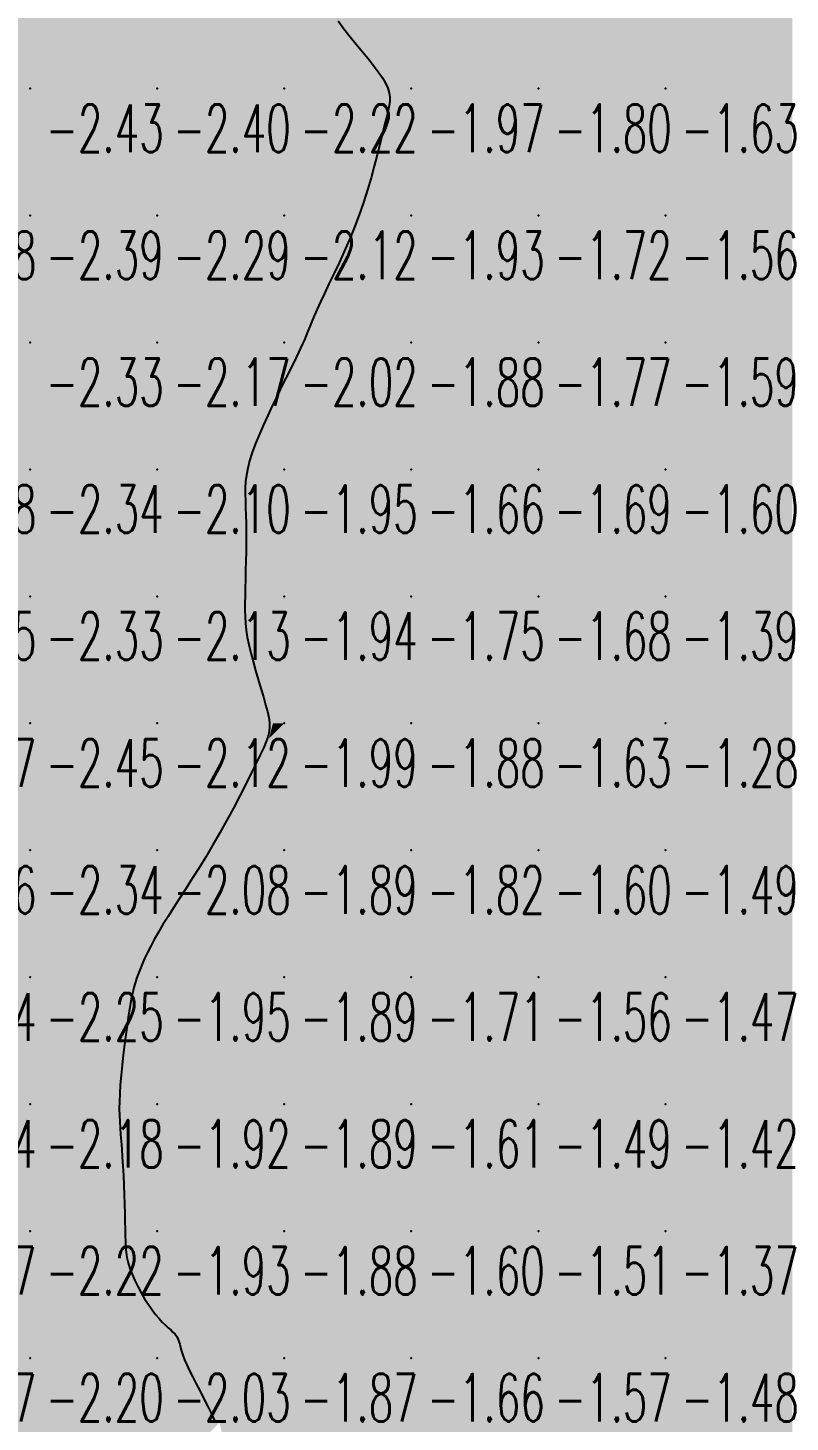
# Model space of a CAD drawing. Header units: millimetres. Extents: x 88261 to 90953, y 390274 to 392322.
# Drawn here: x 90430.1 to 90490.1, y 390732.2 to 390842 of the extents above; entities that cross this region are included whole.
import ezdxf
from ezdxf.enums import TextEntityAlignment as Align

# ---------------------------------------------------------------- set-up
doc = ezdxf.new("R2010")
doc.units = ezdxf.units.MM
doc.header["$LTSCALE"] = 25
for name, color, linetype in [('CN_03_00', 7, 'Continuous'), ('COTEAlt', 7, 'Continuous'), ('TN_COLORIAGE', 7, 'Continuous')]:
    doc.layers.add(name, color=color, linetype=linetype)
doc.styles.add('Simplex 1.0', font='Simplex.shx', dxfattribs={"width": 0.99, "height": 2.5})
doc.styles.get("Standard").update_dxf_attribs({"font": 'times.ttf'})

# ---------------------------------------------------------------- blocks, each defined once
blk = doc.blocks.new('COTE')
at = {"color": 0}
blk.add_point((0, 0), dxfattribs=at)
at = {"layer": 'COTEAlt'}
blk.add_attdef('ALT', text='', height=3.75, dxfattribs=at).set_placement((1.25, -1.25), align=Align.TOP_LEFT)

msp = doc.modelspace()

# ---------------------------------------------------------------- linework, layer by layer
at = {"layer": 'CN_03_00', "elevation": -2, "flags": 128}
msp.add_lwpolyline([(90454.48, 390842.58), (90454.95, 390841.95), (90455.44, 390841.33), (90455.92, 390840.73), (90456.4, 390840.15), (90456.85, 390839.6), (90457.27, 390839.07), (90457.65, 390838.57), (90457.97, 390838.1), (90458.22, 390837.67), (90458.4, 390837.28), (90458.51, 390836.92), (90458.56, 390836.56), (90458.55, 390836.19), (90458.49, 390835.79), (90458.4, 390835.35), (90458.27, 390834.85), (90458.12, 390834.27), (90457.95, 390833.6), (90457.77, 390832.84), (90457.56, 390832.02), (90457.33, 390831.14), (90457.08, 390830.21), (90456.8, 390829.26), (90456.49, 390828.28), (90456.15, 390827.3), (90455.78, 390826.32), (90455.38, 390825.36), (90454.97, 390824.42), (90454.56, 390823.51), (90454.15, 390822.66), (90453.77, 390821.85), (90453.41, 390821.11), (90453.1, 390820.45), (90452.83, 390819.86), (90452.6, 390819.35), (90452.41, 390818.9), (90452.25, 390818.49), (90452.1, 390818.13), (90451.97, 390817.79), (90451.83, 390817.46), (90451.69, 390817.13), (90451.54, 390816.79), (90451.38, 390816.44), (90451.19, 390816.06), (90450.99, 390815.66), (90450.77, 390815.21), (90450.52, 390814.72), (90450.25, 390814.19), (90449.95, 390813.59), (90449.63, 390812.94), (90449.29, 390812.24), (90448.95, 390811.5), (90448.61, 390810.76), (90448.29, 390810.01), (90447.99, 390809.28), (90447.73, 390808.58), (90447.52, 390807.92), (90447.37, 390807.33), (90447.27, 390806.79), (90447.21, 390806.28), (90447.18, 390805.78), (90447.17, 390805.28), (90447.19, 390804.77), (90447.21, 390804.22), (90447.23, 390803.63), (90447.24, 390802.97), (90447.25, 390802.27), (90447.25, 390801.53), (90447.24, 390800.77), (90447.23, 390800.02), (90447.21, 390799.27), (90447.19, 390798.56), (90447.18, 390797.89), (90447.16, 390797.27), (90447.15, 390796.7), (90447.15, 390796.16), (90447.16, 390795.64), (90447.19, 390795.13), (90447.25, 390794.59), (90447.33, 390794.04), (90447.45, 390793.44), (90447.61, 390792.79), (90447.79, 390792.1), (90447.99, 390791.39), (90448.2, 390790.68), (90448.41, 390789.98), (90448.61, 390789.32), (90448.78, 390788.71), (90448.92, 390788.17), (90449.03, 390787.71), (90449.09, 390787.31), (90449.1, 390786.95), (90449.06, 390786.6), (90448.97, 390786.23), (90448.83, 390785.82), (90448.63, 390785.34), (90448.36, 390784.77), (90448.04, 390784.09), (90447.65, 390783.31), (90447.22, 390782.45), (90446.75, 390781.53), (90446.25, 390780.57), (90445.72, 390779.6), (90445.18, 390778.62), (90444.63, 390777.66), (90444.09, 390776.74), (90443.54, 390775.85), (90443.01, 390775.01), (90442.5, 390774.2), (90442, 390773.44), (90441.53, 390772.71), (90441.1, 390772.03), (90440.7, 390771.38), (90440.34, 390770.78), (90440.02, 390770.21), (90439.74, 390769.68), (90439.48, 390769.18), (90439.26, 390768.72), (90439.07, 390768.28), (90438.9, 390767.87), (90438.76, 390767.49), (90438.63, 390767.13), (90438.51, 390766.78), (90438.41, 390766.43), (90438.32, 390766.05), (90438.23, 390765.65), (90438.14, 390765.2), (90438.06, 390764.69), (90437.97, 390764.1), (90437.87, 390763.44), (90437.77, 390762.71), (90437.67, 390761.93), (90437.57, 390761.13), (90437.48, 390760.32), (90437.41, 390759.53), (90437.34, 390758.77), (90437.3, 390758.08), (90437.27, 390757.45), (90437.26, 390756.89), (90437.27, 390756.36), (90437.3, 390755.86), (90437.33, 390755.37), (90437.37, 390754.86), (90437.41, 390754.32), (90437.46, 390753.72), (90437.5, 390753.07), (90437.55, 390752.36), (90437.59, 390751.61), (90437.62, 390750.85), (90437.65, 390750.1), (90437.68, 390749.36), (90437.7, 390748.66), (90437.71, 390748.01), (90437.72, 390747.43), (90437.73, 390746.9), (90437.74, 390746.43), (90437.76, 390745.99), (90437.8, 390745.56), (90437.86, 390745.15), (90437.96, 390744.73), (90438.09, 390744.3), (90438.27, 390743.84), (90438.48, 390743.36), (90438.72, 390742.87), (90438.98, 390742.38), (90439.26, 390741.91), (90439.55, 390741.46), (90439.84, 390741.04), (90440.12, 390740.67), (90440.39, 390740.35), (90440.65, 390740.07), (90440.89, 390739.84), (90441.11, 390739.63), (90441.32, 390739.45), (90441.49, 390739.28), (90441.65, 390739.11), (90441.78, 390738.94), (90441.87, 390738.75), (90441.95, 390738.55), (90442.02, 390738.33), (90442.09, 390738.07), (90442.17, 390737.79), (90442.27, 390737.47), (90442.4, 390737.11), (90442.57, 390736.7), (90442.78, 390736.24), (90443.04, 390735.74), (90443.32, 390735.2), (90443.62, 390734.63), (90443.93, 390734.04), (90444.24, 390733.42), (90444.54, 390732.8), (90444.81, 390732.18)], dxfattribs=at)
at = {"layer": 'TN_COLORIAGE', "color": 111}
for points in [[(90430.25, 390847.24, -2), (90421.32, 390847.24, -2), (90420.25, 390837.24, -2), (90420.25, 390845.36, -2)], [(90420.25, 390837.24, -2.4), (90430.25, 390837.24, -2.4), (90430.25, 390847.24, -2.4)], [(90430.25, 390847.24, -2.3), (90430.25, 390837.24, -2.3), (90440.25, 390847.24, -2.3)], [(90430.25, 390837.24, -2.3), (90440.25, 390837.24, -2.3), (90440.25, 390847.24, -2.3)], [(90440.25, 390847.24, -2.03), (90440.25, 390837.24, -2.03), (90450.25, 390847.24, -2.03)], [(90440.25, 390837.24, -2.03), (90450.25, 390837.24, -2.03), (90450.25, 390847.24, -2.03)], [(90450.25, 390837.24, -2), (90454.82, 390841.81, -2), (90450.25, 390847.24, -2), (90451.4, 390847.24, -2)], [(90454.82, 390841.81, -2.22), (90459.06, 390837.24, -2.22), (90450.25, 390837.24, -2.22)], [(90430.25, 390837.24, -2), (90420.68, 390827.67, -2), (90420.25, 390837.24, -2), (90420.25, 390828.08, -2)], [(90430.25, 390837.24, -2), (90420.68, 390827.67, -2), (90430.25, 390827.24, -2), (90420.71, 390827.24, -2)], [(90430.25, 390837.24, -2.4), (90430.25, 390827.24, -2.4), (90440.25, 390837.24, -2.4)], [(90430.25, 390827.24, -2.4), (90440.25, 390827.24, -2.4), (90440.25, 390837.24, -2.4)], [(90440.25, 390837.24, -2.22), (90440.25, 390827.24, -2.22), (90450.25, 390837.24, -2.22)], [(90440.25, 390827.24, -2.22), (90450.25, 390827.24, -2.22), (90450.25, 390837.24, -2.22)], [(90450.25, 390837.24, -2), (90459.06, 390837.24, -2), (90450.25, 390827.24, -2), (90458.29, 390835.28, -2)], [(90456.51, 390827.24, -2.12), (90458.29, 390835.28, -2.12), (90450.25, 390827.24, -2.12)], [(90430.25, 390827.24, -2), (90420.71, 390827.24, -2), (90420.25, 390817.24, -2), (90420.25, 390825.78, -2)], [(90420.25, 390817.24, -2.39), (90430.25, 390817.24, -2.39), (90430.25, 390827.24, -2.39)], [(90430.25, 390827.24, -2.29), (90430.25, 390817.24, -2.29), (90440.25, 390827.24, -2.29)], [(90430.25, 390817.24, -2.29), (90440.25, 390817.24, -2.29), (90440.25, 390827.24, -2.29)], [(90440.25, 390827.24, -2.12), (90440.25, 390817.24, -2.12), (90450.25, 390827.24, -2.12)], [(90440.25, 390817.24, -2.12), (90450.25, 390817.24, -2.12), (90450.25, 390827.24, -2.12)], [(90450.25, 390827.24, -2), (90456.51, 390827.24, -2), (90450.25, 390817.24, -2), (90452.56, 390819.55, -2)], [(90451.84, 390817.24, -2.02), (90452.56, 390819.55, -2.02), (90450.25, 390817.24, -2.02)], [(90420.25, 390817.24, -2.33), (90420.25, 390807.24, -2.33), (90430.25, 390817.24, -2.33)], [(90420.25, 390807.24, -2.33), (90430.25, 390807.24, -2.33), (90430.25, 390817.24, -2.33)], [(90430.25, 390817.24, -2.17), (90430.25, 390807.24, -2.17), (90440.25, 390817.24, -2.17)], [(90430.25, 390807.24, -2.17), (90440.25, 390807.24, -2.17), (90440.25, 390817.24, -2.17)], [(90440.25, 390817.24, -2.02), (90440.25, 390807.24, -2.02), (90450.25, 390817.24, -2.02)], [(90440.25, 390807.24, -2), (90446.89, 390807.24, -2), (90450.25, 390817.24, -2), (90450.25, 390814.27, -2)], [(90451.84, 390817.24, -2.02), (90450.25, 390814.27, -2.02), (90450.25, 390817.24, -2.02)], [(90420.25, 390807.24, -2.34), (90420.25, 390797.24, -2.34), (90430.25, 390807.24, -2.34)], [(90420.25, 390797.24, -2.34), (90430.25, 390797.24, -2.34), (90430.25, 390807.24, -2.34)], [(90430.25, 390807.24, -2.1), (90430.25, 390797.24, -2.1), (90440.25, 390807.24, -2.1)], [(90430.25, 390797.24, -2.1), (90440.25, 390797.24, -2.1), (90440.25, 390807.24, -2.1)], [(90440.25, 390797.24, -2), (90447.33, 390804.32, -2), (90440.25, 390807.24, -2), (90446.89, 390807.24, -2)], [(90447.17, 390797.24, -2.13), (90447.33, 390804.32, -2.13), (90440.25, 390797.24, -2.13)], [(90420.25, 390797.24, -2.33), (90420.25, 390787.24, -2.33), (90430.25, 390797.24, -2.33)], [(90420.25, 390787.24, -2.33), (90430.25, 390787.24, -2.33), (90430.25, 390797.24, -2.33)], [(90430.25, 390797.24, -2.13), (90430.25, 390787.24, -2.13), (90440.25, 390797.24, -2.13)], [(90430.25, 390787.24, -2.13), (90440.25, 390787.24, -2.13), (90440.25, 390797.24, -2.13)], [(90440.25, 390797.24, -2), (90447.17, 390797.24, -2), (90440.25, 390787.24, -2), (90447.05, 390794.04, -2)], [(90447.05, 390794.04, -2.12), (90449.36, 390787.24, -2.12), (90440.25, 390787.24, -2.12)], [(90420.25, 390787.24, -2.45), (90420.25, 390777.24, -2.45), (90430.25, 390787.24, -2.45)], [(90420.25, 390777.24, -2.45), (90430.25, 390777.24, -2.45), (90430.25, 390787.24, -2.45)], [(90430.25, 390787.24, -2.12), (90430.25, 390777.24, -2.12), (90440.25, 390787.24, -2.12)], [(90430.25, 390777.24, -2.12), (90440.25, 390777.24, -2.12), (90440.25, 390787.24, -2.12)], [(90440.25, 390787.24, -2), (90449.36, 390787.24, -2), (90440.25, 390777.24, -2), (90449.05, 390786.04, -2)], [(90444.63, 390777.24, -2.08), (90449.05, 390786.04, -2.08), (90440.25, 390777.24, -2.08)], [(90420.25, 390777.24, -2.34), (90420.25, 390767.24, -2.34), (90430.25, 390777.24, -2.34)], [(90420.25, 390767.24, -2.34), (90430.25, 390767.24, -2.34), (90430.25, 390777.24, -2.34)], [(90430.25, 390777.24, -2.08), (90430.25, 390767.24, -2.08), (90440.25, 390777.24, -2.08)], [(90430.25, 390767.24, -2), (90438.56, 390767.24, -2), (90440.25, 390777.24, -2), (90440.25, 390770.96, -2)], [(90444.63, 390777.24, -2.08), (90440.25, 390770.96, -2.08), (90440.25, 390777.24, -2.08)], [(90420.25, 390767.24, -2.25), (90420.25, 390757.24, -2.25), (90430.25, 390767.24, -2.25)], [(90420.25, 390757.24, -2.25), (90430.25, 390757.24, -2.25), (90430.25, 390767.24, -2.25)], [(90430.25, 390767.24, -2), (90438.56, 390767.24, -2), (90430.25, 390757.24, -2), (90438.04, 390765.04, -2)], [(90437.06, 390757.24, -2.18), (90438.04, 390765.04, -2.18), (90430.25, 390757.24, -2.18)], [(90420.25, 390757.24, -2.18), (90420.25, 390747.24, -2.18), (90430.25, 390757.24, -2.18)], [(90420.25, 390747.24, -2.18), (90430.25, 390747.24, -2.18), (90430.25, 390757.24, -2.18)], [(90430.25, 390747.24, -2), (90437.47, 390754.46, -2), (90430.25, 390757.24, -2), (90437.06, 390757.24, -2)], [(90437.47, 390754.46, -2.22), (90437.79, 390747.24, -2.22), (90430.25, 390747.24, -2.22)], [(90420.25, 390747.24, -2.22), (90420.25, 390737.24, -2.22), (90430.25, 390747.24, -2.22)], [(90420.25, 390737.24, -2.22), (90430.25, 390737.24, -2.22), (90430.25, 390747.24, -2.22)], [(90430.25, 390747.24, -2), (90437.79, 390747.24, -2), (90430.25, 390737.24, -2), (90437.63, 390744.62, -2)], [(90430.25, 390737.24, -2), (90437.63, 390744.62, -2), (90440.25, 390737.24, -2), (90440.25, 390740.07, -2)], [(90442.09, 390739.08, -2.03), (90440.25, 390740.07, -2.03), (90440.25, 390737.24, -2.03)], [(90442.04, 390737.24, -2.03), (90442.09, 390739.08, -2.03), (90440.25, 390737.24, -2.03)], [(90420.25, 390737.24, -2.2), (90420.25, 390727.24, -2.2), (90430.25, 390737.24, -2.2)], [(90420.25, 390727.24, -2.2), (90430.25, 390727.24, -2.2), (90430.25, 390737.24, -2.2)], [(90430.25, 390737.24, -2.03), (90430.25, 390727.24, -2.03), (90440.25, 390737.24, -2.03)], [(90430.25, 390727.24, -2.03), (90440.25, 390727.24, -2.03), (90440.25, 390737.24, -2.03)], [(90440.25, 390727.24, -2), (90445.16, 390732.15, -2), (90440.25, 390737.24, -2), (90442.04, 390737.24, -2)]]:
    msp.add_solid(points, dxfattribs=at)
at = {"layer": 'TN_COLORIAGE', "color": 101}
for points in [[(90451.4, 390847.24, -1.74), (90454.82, 390841.81, -1.74), (90460.25, 390847.24, -1.74)], [(90459.06, 390837.24, -1.74), (90454.82, 390841.81, -1.74), (90460.25, 390837.24, -1.74), (90460.25, 390847.24, -1.74)], [(90460.25, 390837.24, -1.81), (90470.25, 390837.24, -1.81), (90470.25, 390847.24, -1.81)], [(90460.25, 390847.24, -1.81), (90460.25, 390837.24, -1.81), (90470.25, 390847.24, -1.81)], [(90470.25, 390837.24, -1.65), (90480.25, 390837.24, -1.65), (90480.25, 390847.24, -1.65)], [(90470.25, 390847.24, -1.65), (90470.25, 390837.24, -1.65), (90480.25, 390847.24, -1.65)], [(90480.25, 390837.24, -1.28), (90490.25, 390837.24, -1.28), (90490.25, 390847.24, -1.28)], [(90480.25, 390847.24, -1.28), (90480.25, 390837.24, -1.28), (90490.25, 390847.24, -1.28)], [(90458.29, 390835.28, -1.93), (90456.51, 390827.24, -1.93), (90460.25, 390837.24, -1.93), (90460.25, 390827.24, -1.93)], [(90458.29, 390835.28, -1.97), (90459.06, 390837.24, -1.97), (90460.25, 390837.24, -1.97)], [(90460.25, 390827.24, -1.8), (90470.25, 390827.24, -1.8), (90470.25, 390837.24, -1.8)], [(90460.25, 390837.24, -1.8), (90460.25, 390827.24, -1.8), (90470.25, 390837.24, -1.8)], [(90470.25, 390827.24, -1.63), (90480.25, 390827.24, -1.63), (90480.25, 390837.24, -1.63)], [(90470.25, 390837.24, -1.63), (90470.25, 390827.24, -1.63), (90480.25, 390837.24, -1.63)], [(90480.25, 390827.24, -1.24), (90490.25, 390827.24, -1.24), (90490.25, 390837.24, -1.24)], [(90480.25, 390837.24, -1.24), (90480.25, 390827.24, -1.24), (90490.25, 390837.24, -1.24)], [(90452.56, 390819.55, -1.88), (90451.84, 390817.24, -1.88), (90460.25, 390827.24, -1.88), (90460.25, 390817.24, -1.88)], [(90452.56, 390819.55, -1.93), (90456.51, 390827.24, -1.93), (90460.25, 390827.24, -1.93)], [(90460.25, 390817.24, -1.72), (90470.25, 390817.24, -1.72), (90470.25, 390827.24, -1.72)], [(90460.25, 390827.24, -1.72), (90460.25, 390817.24, -1.72), (90470.25, 390827.24, -1.72)], [(90470.25, 390817.24, -1.56), (90480.25, 390817.24, -1.56), (90480.25, 390827.24, -1.56)], [(90470.25, 390827.24, -1.56), (90470.25, 390817.24, -1.56), (90480.25, 390827.24, -1.56)], [(90480.25, 390817.24, -1.28), (90490.25, 390817.24, -1.28), (90490.25, 390827.24, -1.28)], [(90480.25, 390827.24, -1.28), (90480.25, 390817.24, -1.28), (90490.25, 390827.24, -1.28)], [(90450.25, 390807.24, -1.88), (90460.25, 390807.24, -1.88), (90460.25, 390817.24, -1.88)], [(90450.25, 390814.27, -1.88), (90451.84, 390817.24, -1.88), (90450.25, 390807.24, -1.88), (90460.25, 390817.24, -1.88)], [(90460.25, 390807.24, -1.77), (90470.25, 390807.24, -1.77), (90470.25, 390817.24, -1.77)], [(90460.25, 390817.24, -1.77), (90460.25, 390807.24, -1.77), (90470.25, 390817.24, -1.77)], [(90470.25, 390807.24, -1.59), (90480.25, 390807.24, -1.59), (90480.25, 390817.24, -1.59)], [(90470.25, 390817.24, -1.59), (90470.25, 390807.24, -1.59), (90480.25, 390817.24, -1.59)], [(90480.25, 390807.24, -1.3), (90490.25, 390807.24, -1.3), (90490.25, 390817.24, -1.3)], [(90480.25, 390817.24, -1.3), (90480.25, 390807.24, -1.3), (90490.25, 390817.24, -1.3)], [(90450.25, 390814.27, -1.95), (90446.89, 390807.24, -1.95), (90450.25, 390807.24, -1.95)], [(90446.89, 390807.24, -1.95), (90447.33, 390804.32, -1.95), (90450.25, 390807.24, -1.95)], [(90447.33, 390804.32, -1.94), (90447.17, 390797.24, -1.94), (90450.25, 390807.24, -1.94), (90450.25, 390797.24, -1.94)], [(90450.25, 390797.24, -1.66), (90460.25, 390797.24, -1.66), (90460.25, 390807.24, -1.66)], [(90450.25, 390807.24, -1.66), (90450.25, 390797.24, -1.66), (90460.25, 390807.24, -1.66)], [(90460.25, 390797.24, -1.69), (90470.25, 390797.24, -1.69), (90470.25, 390807.24, -1.69)], [(90460.25, 390807.24, -1.69), (90460.25, 390797.24, -1.69), (90470.25, 390807.24, -1.69)], [(90470.25, 390797.24, -1.6), (90480.25, 390797.24, -1.6), (90480.25, 390807.24, -1.6)], [(90470.25, 390807.24, -1.6), (90470.25, 390797.24, -1.6), (90480.25, 390807.24, -1.6)], [(90480.25, 390797.24, -1.4), (90490.25, 390797.24, -1.4), (90490.25, 390807.24, -1.4)], [(90480.25, 390807.24, -1.4), (90480.25, 390797.24, -1.4), (90490.25, 390807.24, -1.4)], [(90447.05, 390794.04, -1.94), (90447.17, 390797.24, -1.94), (90450.25, 390797.24, -1.94)], [(90449.36, 390787.24, -1.94), (90447.05, 390794.04, -1.94), (90450.25, 390787.24, -1.94), (90450.25, 390797.24, -1.94)], [(90450.25, 390787.24, -1.75), (90460.25, 390787.24, -1.75), (90460.25, 390797.24, -1.75)], [(90450.25, 390797.24, -1.75), (90450.25, 390787.24, -1.75), (90460.25, 390797.24, -1.75)], [(90460.25, 390787.24, -1.68), (90470.25, 390787.24, -1.68), (90470.25, 390797.24, -1.68)], [(90460.25, 390797.24, -1.68), (90460.25, 390787.24, -1.68), (90470.25, 390797.24, -1.68)], [(90470.25, 390787.24, -1.39), (90480.25, 390787.24, -1.39), (90480.25, 390797.24, -1.39)], [(90470.25, 390797.24, -1.39), (90470.25, 390787.24, -1.39), (90480.25, 390797.24, -1.39)], [(90480.25, 390787.24, -1.43), (90490.25, 390787.24, -1.43), (90490.25, 390797.24, -1.43)], [(90480.25, 390797.24, -1.43), (90480.25, 390787.24, -1.43), (90490.25, 390797.24, -1.43)], [(90449.05, 390786.04, -1.89), (90444.63, 390777.24, -1.89), (90450.25, 390787.24, -1.89), (90450.25, 390777.24, -1.89)], [(90449.05, 390786.04, -1.99), (90449.36, 390787.24, -1.99), (90450.25, 390787.24, -1.99)], [(90450.25, 390777.24, -1.88), (90460.25, 390777.24, -1.88), (90460.25, 390787.24, -1.88)], [(90450.25, 390787.24, -1.88), (90450.25, 390777.24, -1.88), (90460.25, 390787.24, -1.88)], [(90460.25, 390777.24, -1.63), (90470.25, 390777.24, -1.63), (90470.25, 390787.24, -1.63)], [(90460.25, 390787.24, -1.63), (90460.25, 390777.24, -1.63), (90470.25, 390787.24, -1.63)], [(90470.25, 390777.24, -1.28), (90480.25, 390777.24, -1.28), (90480.25, 390787.24, -1.28)], [(90470.25, 390787.24, -1.28), (90470.25, 390777.24, -1.28), (90480.25, 390787.24, -1.28)], [(90480.25, 390777.24, -1.27), (90490.25, 390777.24, -1.27), (90490.25, 390787.24, -1.27)], [(90480.25, 390787.24, -1.27), (90480.25, 390777.24, -1.27), (90490.25, 390787.24, -1.27)], [(90440.25, 390770.96, -1.89), (90444.63, 390777.24, -1.89), (90440.25, 390767.24, -1.89), (90450.25, 390777.24, -1.89)], [(90440.25, 390767.24, -1.89), (90450.25, 390767.24, -1.89), (90450.25, 390777.24, -1.89)], [(90450.25, 390767.24, -1.82), (90460.25, 390767.24, -1.82), (90460.25, 390777.24, -1.82)], [(90450.25, 390777.24, -1.82), (90450.25, 390767.24, -1.82), (90460.25, 390777.24, -1.82)], [(90460.25, 390767.24, -1.6), (90470.25, 390767.24, -1.6), (90470.25, 390777.24, -1.6)], [(90460.25, 390777.24, -1.6), (90460.25, 390767.24, -1.6), (90470.25, 390777.24, -1.6)], [(90470.25, 390767.24, -1.49), (90480.25, 390767.24, -1.49), (90480.25, 390777.24, -1.49)], [(90470.25, 390777.24, -1.49), (90470.25, 390767.24, -1.49), (90480.25, 390777.24, -1.49)], [(90480.25, 390767.24, -1.44), (90490.25, 390767.24, -1.44), (90490.25, 390777.24, -1.44)], [(90480.25, 390777.24, -1.44), (90480.25, 390767.24, -1.44), (90490.25, 390777.24, -1.44)], [(90440.25, 390770.96, -1.95), (90438.56, 390767.24, -1.95), (90440.25, 390767.24, -1.95)], [(90438.04, 390765.04, -1.92), (90437.06, 390757.24, -1.92), (90440.25, 390767.24, -1.92), (90440.25, 390757.24, -1.92)], [(90438.04, 390765.04, -1.95), (90438.56, 390767.24, -1.95), (90440.25, 390767.24, -1.95)], [(90440.25, 390767.24, -1.89), (90440.25, 390757.24, -1.89), (90450.25, 390767.24, -1.89)], [(90440.25, 390757.24, -1.89), (90450.25, 390757.24, -1.89), (90450.25, 390767.24, -1.89)], [(90450.25, 390757.24, -1.71), (90460.25, 390757.24, -1.71), (90460.25, 390767.24, -1.71)], [(90450.25, 390767.24, -1.71), (90450.25, 390757.24, -1.71), (90460.25, 390767.24, -1.71)], [(90460.25, 390757.24, -1.56), (90470.25, 390757.24, -1.56), (90470.25, 390767.24, -1.56)], [(90460.25, 390767.24, -1.56), (90460.25, 390757.24, -1.56), (90470.25, 390767.24, -1.56)], [(90470.25, 390757.24, -1.47), (90480.25, 390757.24, -1.47), (90480.25, 390767.24, -1.47)], [(90470.25, 390767.24, -1.47), (90470.25, 390757.24, -1.47), (90480.25, 390767.24, -1.47)], [(90480.25, 390757.24, -1.37), (90490.25, 390757.24, -1.37), (90490.25, 390767.24, -1.37)], [(90480.25, 390767.24, -1.37), (90480.25, 390757.24, -1.37), (90490.25, 390767.24, -1.37)], [(90437.06, 390757.24, -1.92), (90437.47, 390754.46, -1.92), (90440.25, 390757.24, -1.92)], [(90437.79, 390747.24, -1.92), (90437.47, 390754.46, -1.92), (90440.25, 390747.24, -1.92), (90440.25, 390757.24, -1.92)], [(90440.25, 390757.24, -1.89), (90440.25, 390747.24, -1.89), (90450.25, 390757.24, -1.89)], [(90440.25, 390747.24, -1.89), (90450.25, 390747.24, -1.89), (90450.25, 390757.24, -1.89)], [(90450.25, 390747.24, -1.61), (90460.25, 390747.24, -1.61), (90460.25, 390757.24, -1.61)], [(90450.25, 390757.24, -1.61), (90450.25, 390747.24, -1.61), (90460.25, 390757.24, -1.61)], [(90460.25, 390747.24, -1.49), (90470.25, 390747.24, -1.49), (90470.25, 390757.24, -1.49)], [(90460.25, 390757.24, -1.49), (90460.25, 390747.24, -1.49), (90470.25, 390757.24, -1.49)], [(90470.25, 390747.24, -1.42), (90480.25, 390747.24, -1.42), (90480.25, 390757.24, -1.42)], [(90470.25, 390757.24, -1.42), (90470.25, 390747.24, -1.42), (90480.25, 390757.24, -1.42)], [(90480.25, 390747.24, -1.29), (90490.25, 390747.24, -1.29), (90490.25, 390757.24, -1.29)], [(90480.25, 390757.24, -1.29), (90480.25, 390747.24, -1.29), (90490.25, 390757.24, -1.29)], [(90437.63, 390744.62, -1.93), (90437.79, 390747.24, -1.93), (90440.25, 390747.24, -1.93)], [(90440.25, 390740.07, -1.93), (90437.63, 390744.62, -1.93), (90440.25, 390747.24, -1.93)], [(90440.25, 390740.07, -1.88), (90442.09, 390739.08, -1.88), (90440.25, 390747.24, -1.88), (90450.25, 390747.24, -1.88)], [(90442.09, 390739.08, -1.87), (90442.04, 390737.24, -1.87), (90450.25, 390747.24, -1.87), (90450.25, 390737.24, -1.87)], [(90450.25, 390737.24, -1.6), (90460.25, 390737.24, -1.6), (90460.25, 390747.24, -1.6)], [(90450.25, 390747.24, -1.6), (90450.25, 390737.24, -1.6), (90460.25, 390747.24, -1.6)], [(90460.25, 390737.24, -1.51), (90470.25, 390737.24, -1.51), (90470.25, 390747.24, -1.51)], [(90460.25, 390747.24, -1.51), (90460.25, 390737.24, -1.51), (90470.25, 390747.24, -1.51)], [(90470.25, 390737.24, -1.37), (90480.25, 390737.24, -1.37), (90480.25, 390747.24, -1.37)], [(90470.25, 390747.24, -1.37), (90470.25, 390737.24, -1.37), (90480.25, 390747.24, -1.37)], [(90480.25, 390737.24, -1.3), (90490.25, 390737.24, -1.3), (90490.25, 390747.24, -1.3)], [(90480.25, 390747.24, -1.3), (90480.25, 390737.24, -1.3), (90490.25, 390747.24, -1.3)], [(90442.04, 390737.24, -1.87), (90445.16, 390732.15, -1.87), (90450.25, 390737.24, -1.87)], [(90446.21, 390727.24, -1.87), (90445.16, 390732.15, -1.87), (90450.25, 390727.24, -1.87), (90450.25, 390737.24, -1.87)], [(90450.25, 390727.24, -1.66), (90460.25, 390727.24, -1.66), (90460.25, 390737.24, -1.66)], [(90450.25, 390737.24, -1.66), (90450.25, 390727.24, -1.66), (90460.25, 390737.24, -1.66)], [(90460.25, 390727.24, -1.57), (90470.25, 390727.24, -1.57), (90470.25, 390737.24, -1.57)], [(90460.25, 390737.24, -1.57), (90460.25, 390727.24, -1.57), (90470.25, 390737.24, -1.57)], [(90470.25, 390727.24, -1.48), (90480.25, 390727.24, -1.48), (90480.25, 390737.24, -1.48)], [(90470.25, 390737.24, -1.48), (90470.25, 390727.24, -1.48), (90480.25, 390737.24, -1.48)], [(90480.25, 390727.24, -1.33), (90490.25, 390727.24, -1.33), (90490.25, 390737.24, -1.33)], [(90480.25, 390737.24, -1.33), (90480.25, 390727.24, -1.33), (90490.25, 390737.24, -1.33)]]:
    msp.add_solid(points, dxfattribs=at)

# ---------------------------------------------------------------- block references
at = {"layer": 'COTEAlt'}
ref = msp.add_blockref('COTE', (90430.25, 390837.24), dxfattribs=at)
ref.add_attrib('ALT', '-2.43', dxfattribs={"height": 3.75, "style": 'Simplex 1.0', "width": 0.6}).set_placement((90431.5, 390835.99), align=Align.TOP_LEFT)
ref = msp.add_blockref('COTE', (90440.25, 390837.24), dxfattribs=at)
ref.add_attrib('ALT', '-2.40', dxfattribs={"height": 3.75, "style": 'Simplex 1.0', "width": 0.6}).set_placement((90441.5, 390835.99), align=Align.TOP_LEFT)
ref = msp.add_blockref('COTE', (90450.25, 390837.24), dxfattribs=at)
ref.add_attrib('ALT', '-2.22', dxfattribs={"height": 3.75, "style": 'Simplex 1.0', "width": 0.6}).set_placement((90451.5, 390835.99), align=Align.TOP_LEFT)
ref = msp.add_blockref('COTE', (90460.25, 390837.24), dxfattribs=at)
ref.add_attrib('ALT', '-1.97', dxfattribs={"height": 3.75, "style": 'Simplex 1.0', "width": 0.6}).set_placement((90461.5, 390835.99), align=Align.TOP_LEFT)
ref = msp.add_blockref('COTE', (90470.25, 390837.24), dxfattribs=at)
ref.add_attrib('ALT', '-1.80', dxfattribs={"height": 3.75, "style": 'Simplex 1.0', "width": 0.6}).set_placement((90471.5, 390835.99), align=Align.TOP_LEFT)
ref = msp.add_blockref('COTE', (90480.25, 390837.24), dxfattribs=at)
ref.add_attrib('ALT', '-1.63', dxfattribs={"height": 3.75, "style": 'Simplex 1.0', "width": 0.6}).set_placement((90481.5, 390835.99), align=Align.TOP_LEFT)
ref = msp.add_blockref('COTE', (90420.25, 390827.24), dxfattribs=at)
ref.add_attrib('ALT', '-1.98', dxfattribs={"height": 3.75, "style": 'Simplex 1.0', "width": 0.6}).set_placement((90421.5, 390825.99), align=Align.TOP_LEFT)
ref = msp.add_blockref('COTE', (90430.25, 390827.24), dxfattribs=at)
ref.add_attrib('ALT', '-2.39', dxfattribs={"height": 3.75, "style": 'Simplex 1.0', "width": 0.6}).set_placement((90431.5, 390825.99), align=Align.TOP_LEFT)
ref = msp.add_blockref('COTE', (90440.25, 390827.24), dxfattribs=at)
ref.add_attrib('ALT', '-2.29', dxfattribs={"height": 3.75, "style": 'Simplex 1.0', "width": 0.6}).set_placement((90441.5, 390825.99), align=Align.TOP_LEFT)
ref = msp.add_blockref('COTE', (90450.25, 390827.24), dxfattribs=at)
ref.add_attrib('ALT', '-2.12', dxfattribs={"height": 3.75, "style": 'Simplex 1.0', "width": 0.6}).set_placement((90451.5, 390825.99), align=Align.TOP_LEFT)
ref = msp.add_blockref('COTE', (90460.25, 390827.24), dxfattribs=at)
ref.add_attrib('ALT', '-1.93', dxfattribs={"height": 3.75, "style": 'Simplex 1.0', "width": 0.6}).set_placement((90461.5, 390825.99), align=Align.TOP_LEFT)
ref = msp.add_blockref('COTE', (90470.25, 390827.24), dxfattribs=at)
ref.add_attrib('ALT', '-1.72', dxfattribs={"height": 3.75, "style": 'Simplex 1.0', "width": 0.6}).set_placement((90471.5, 390825.99), align=Align.TOP_LEFT)
ref = msp.add_blockref('COTE', (90480.25, 390827.24), dxfattribs=at)
ref.add_attrib('ALT', '-1.56', dxfattribs={"height": 3.75, "style": 'Simplex 1.0', "width": 0.6}).set_placement((90481.5, 390825.99), align=Align.TOP_LEFT)
ref = msp.add_blockref('COTE', (90430.25, 390817.24), dxfattribs=at)
ref.add_attrib('ALT', '-2.33', dxfattribs={"height": 3.75, "style": 'Simplex 1.0', "width": 0.6}).set_placement((90431.5, 390815.99), align=Align.TOP_LEFT)
ref = msp.add_blockref('COTE', (90440.25, 390817.24), dxfattribs=at)
ref.add_attrib('ALT', '-2.17', dxfattribs={"height": 3.75, "style": 'Simplex 1.0', "width": 0.6}).set_placement((90441.5, 390815.99), align=Align.TOP_LEFT)
ref = msp.add_blockref('COTE', (90450.25, 390817.24), dxfattribs=at)
ref.add_attrib('ALT', '-2.02', dxfattribs={"height": 3.75, "style": 'Simplex 1.0', "width": 0.6}).set_placement((90451.5, 390815.99), align=Align.TOP_LEFT)
ref = msp.add_blockref('COTE', (90460.25, 390817.24), dxfattribs=at)
ref.add_attrib('ALT', '-1.88', dxfattribs={"height": 3.75, "style": 'Simplex 1.0', "width": 0.6}).set_placement((90461.5, 390815.99), align=Align.TOP_LEFT)
ref = msp.add_blockref('COTE', (90470.25, 390817.24), dxfattribs=at)
ref.add_attrib('ALT', '-1.77', dxfattribs={"height": 3.75, "style": 'Simplex 1.0', "width": 0.6}).set_placement((90471.5, 390815.99), align=Align.TOP_LEFT)
ref = msp.add_blockref('COTE', (90480.25, 390817.24), dxfattribs=at)
ref.add_attrib('ALT', '-1.59', dxfattribs={"height": 3.75, "style": 'Simplex 1.0', "width": 0.6}).set_placement((90481.5, 390815.99), align=Align.TOP_LEFT)
ref = msp.add_blockref('COTE', (90420.25, 390807.24), dxfattribs=at)
ref.add_attrib('ALT', '-2.58', dxfattribs={"height": 3.75, "style": 'Simplex 1.0', "width": 0.6}).set_placement((90421.5, 390805.99), align=Align.TOP_LEFT)
ref = msp.add_blockref('COTE', (90430.25, 390807.24), dxfattribs=at)
ref.add_attrib('ALT', '-2.34', dxfattribs={"height": 3.75, "style": 'Simplex 1.0', "width": 0.6}).set_placement((90431.5, 390805.99), align=Align.TOP_LEFT)
ref = msp.add_blockref('COTE', (90440.25, 390807.24), dxfattribs=at)
ref.add_attrib('ALT', '-2.10', dxfattribs={"height": 3.75, "style": 'Simplex 1.0', "width": 0.6}).set_placement((90441.5, 390805.99), align=Align.TOP_LEFT)
ref = msp.add_blockref('COTE', (90450.25, 390807.24), dxfattribs=at)
ref.add_attrib('ALT', '-1.95', dxfattribs={"height": 3.75, "style": 'Simplex 1.0', "width": 0.6}).set_placement((90451.5, 390805.99), align=Align.TOP_LEFT)
ref = msp.add_blockref('COTE', (90460.25, 390807.24), dxfattribs=at)
ref.add_attrib('ALT', '-1.66', dxfattribs={"height": 3.75, "style": 'Simplex 1.0', "width": 0.6}).set_placement((90461.5, 390805.99), align=Align.TOP_LEFT)
ref = msp.add_blockref('COTE', (90470.25, 390807.24), dxfattribs=at)
ref.add_attrib('ALT', '-1.69', dxfattribs={"height": 3.75, "style": 'Simplex 1.0', "width": 0.6}).set_placement((90471.5, 390805.99), align=Align.TOP_LEFT)
ref = msp.add_blockref('COTE', (90480.25, 390807.24), dxfattribs=at)
ref.add_attrib('ALT', '-1.60', dxfattribs={"height": 3.75, "style": 'Simplex 1.0', "width": 0.6}).set_placement((90481.5, 390805.99), align=Align.TOP_LEFT)
ref = msp.add_blockref('COTE', (90420.25, 390797.24), dxfattribs=at)
ref.add_attrib('ALT', '-2.55', dxfattribs={"height": 3.75, "style": 'Simplex 1.0', "width": 0.6}).set_placement((90421.5, 390795.99), align=Align.TOP_LEFT)
ref = msp.add_blockref('COTE', (90430.25, 390797.24), dxfattribs=at)
ref.add_attrib('ALT', '-2.33', dxfattribs={"height": 3.75, "style": 'Simplex 1.0', "width": 0.6}).set_placement((90431.5, 390795.99), align=Align.TOP_LEFT)
ref = msp.add_blockref('COTE', (90440.25, 390797.24), dxfattribs=at)
ref.add_attrib('ALT', '-2.13', dxfattribs={"height": 3.75, "style": 'Simplex 1.0', "width": 0.6}).set_placement((90441.5, 390795.99), align=Align.TOP_LEFT)
ref = msp.add_blockref('COTE', (90450.25, 390797.24), dxfattribs=at)
ref.add_attrib('ALT', '-1.94', dxfattribs={"height": 3.75, "style": 'Simplex 1.0', "width": 0.6}).set_placement((90451.5, 390795.99), align=Align.TOP_LEFT)
ref = msp.add_blockref('COTE', (90460.25, 390797.24), dxfattribs=at)
ref.add_attrib('ALT', '-1.75', dxfattribs={"height": 3.75, "style": 'Simplex 1.0', "width": 0.6}).set_placement((90461.5, 390795.99), align=Align.TOP_LEFT)
ref = msp.add_blockref('COTE', (90470.25, 390797.24), dxfattribs=at)
ref.add_attrib('ALT', '-1.68', dxfattribs={"height": 3.75, "style": 'Simplex 1.0', "width": 0.6}).set_placement((90471.5, 390795.99), align=Align.TOP_LEFT)
ref = msp.add_blockref('COTE', (90480.25, 390797.24), dxfattribs=at)
ref.add_attrib('ALT', '-1.39', dxfattribs={"height": 3.75, "style": 'Simplex 1.0', "width": 0.6}).set_placement((90481.5, 390795.99), align=Align.TOP_LEFT)
ref = msp.add_blockref('COTE', (90420.25, 390787.24), dxfattribs=at)
ref.add_attrib('ALT', '-2.37', dxfattribs={"height": 3.75, "style": 'Simplex 1.0', "width": 0.6}).set_placement((90421.5, 390785.99), align=Align.TOP_LEFT)
ref = msp.add_blockref('COTE', (90430.25, 390787.24), dxfattribs=at)
ref.add_attrib('ALT', '-2.45', dxfattribs={"height": 3.75, "style": 'Simplex 1.0', "width": 0.6}).set_placement((90431.5, 390785.99), align=Align.TOP_LEFT)
ref = msp.add_blockref('COTE', (90440.25, 390787.24), dxfattribs=at)
ref.add_attrib('ALT', '-2.12', dxfattribs={"height": 3.75, "style": 'Simplex 1.0', "width": 0.6}).set_placement((90441.5, 390785.99), align=Align.TOP_LEFT)
ref = msp.add_blockref('COTE', (90450.25, 390787.24), dxfattribs=at)
ref.add_attrib('ALT', '-1.99', dxfattribs={"height": 3.75, "style": 'Simplex 1.0', "width": 0.6}).set_placement((90451.5, 390785.99), align=Align.TOP_LEFT)
ref = msp.add_blockref('COTE', (90460.25, 390787.24), dxfattribs=at)
ref.add_attrib('ALT', '-1.88', dxfattribs={"height": 3.75, "style": 'Simplex 1.0', "width": 0.6}).set_placement((90461.5, 390785.99), align=Align.TOP_LEFT)
ref = msp.add_blockref('COTE', (90470.25, 390787.24), dxfattribs=at)
ref.add_attrib('ALT', '-1.63', dxfattribs={"height": 3.75, "style": 'Simplex 1.0', "width": 0.6}).set_placement((90471.5, 390785.99), align=Align.TOP_LEFT)
ref = msp.add_blockref('COTE', (90480.25, 390787.24), dxfattribs=at)
ref.add_attrib('ALT', '-1.28', dxfattribs={"height": 3.75, "style": 'Simplex 1.0', "width": 0.6}).set_placement((90481.5, 390785.99), align=Align.TOP_LEFT)
ref = msp.add_blockref('COTE', (90420.25, 390777.24), dxfattribs=at)
ref.add_attrib('ALT', '-2.56', dxfattribs={"height": 3.75, "style": 'Simplex 1.0', "width": 0.6}).set_placement((90421.5, 390775.99), align=Align.TOP_LEFT)
ref = msp.add_blockref('COTE', (90430.25, 390777.24), dxfattribs=at)
ref.add_attrib('ALT', '-2.34', dxfattribs={"height": 3.75, "style": 'Simplex 1.0', "width": 0.6}).set_placement((90431.5, 390775.99), align=Align.TOP_LEFT)
ref = msp.add_blockref('COTE', (90440.25, 390777.24), dxfattribs=at)
ref.add_attrib('ALT', '-2.08', dxfattribs={"height": 3.75, "style": 'Simplex 1.0', "width": 0.6}).set_placement((90441.5, 390775.99), align=Align.TOP_LEFT)
ref = msp.add_blockref('COTE', (90450.25, 390777.24), dxfattribs=at)
ref.add_attrib('ALT', '-1.89', dxfattribs={"height": 3.75, "style": 'Simplex 1.0', "width": 0.6}).set_placement((90451.5, 390775.99), align=Align.TOP_LEFT)
ref = msp.add_blockref('COTE', (90460.25, 390777.24), dxfattribs=at)
ref.add_attrib('ALT', '-1.82', dxfattribs={"height": 3.75, "style": 'Simplex 1.0', "width": 0.6}).set_placement((90461.5, 390775.99), align=Align.TOP_LEFT)
ref = msp.add_blockref('COTE', (90470.25, 390777.24), dxfattribs=at)
ref.add_attrib('ALT', '-1.60', dxfattribs={"height": 3.75, "style": 'Simplex 1.0', "width": 0.6}).set_placement((90471.5, 390775.99), align=Align.TOP_LEFT)
ref = msp.add_blockref('COTE', (90480.25, 390777.24), dxfattribs=at)
ref.add_attrib('ALT', '-1.49', dxfattribs={"height": 3.75, "style": 'Simplex 1.0', "width": 0.6}).set_placement((90481.5, 390775.99), align=Align.TOP_LEFT)
ref = msp.add_blockref('COTE', (90420.25, 390767.24), dxfattribs=at)
ref.add_attrib('ALT', '-2.54', dxfattribs={"height": 3.75, "style": 'Simplex 1.0', "width": 0.6}).set_placement((90421.5, 390765.99), align=Align.TOP_LEFT)
ref = msp.add_blockref('COTE', (90430.25, 390767.24), dxfattribs=at)
ref.add_attrib('ALT', '-2.25', dxfattribs={"height": 3.75, "style": 'Simplex 1.0', "width": 0.6}).set_placement((90431.5, 390765.99), align=Align.TOP_LEFT)
ref = msp.add_blockref('COTE', (90440.25, 390767.24), dxfattribs=at)
ref.add_attrib('ALT', '-1.95', dxfattribs={"height": 3.75, "style": 'Simplex 1.0', "width": 0.6}).set_placement((90441.5, 390765.99), align=Align.TOP_LEFT)
ref = msp.add_blockref('COTE', (90450.25, 390767.24), dxfattribs=at)
ref.add_attrib('ALT', '-1.89', dxfattribs={"height": 3.75, "style": 'Simplex 1.0', "width": 0.6}).set_placement((90451.5, 390765.99), align=Align.TOP_LEFT)
ref = msp.add_blockref('COTE', (90460.25, 390767.24), dxfattribs=at)
ref.add_attrib('ALT', '-1.71', dxfattribs={"height": 3.75, "style": 'Simplex 1.0', "width": 0.6}).set_placement((90461.5, 390765.99), align=Align.TOP_LEFT)
ref = msp.add_blockref('COTE', (90470.25, 390767.24), dxfattribs=at)
ref.add_attrib('ALT', '-1.56', dxfattribs={"height": 3.75, "style": 'Simplex 1.0', "width": 0.6}).set_placement((90471.5, 390765.99), align=Align.TOP_LEFT)
ref = msp.add_blockref('COTE', (90480.25, 390767.24), dxfattribs=at)
ref.add_attrib('ALT', '-1.47', dxfattribs={"height": 3.75, "style": 'Simplex 1.0', "width": 0.6}).set_placement((90481.5, 390765.99), align=Align.TOP_LEFT)
ref = msp.add_blockref('COTE', (90420.25, 390757.24), dxfattribs=at)
ref.add_attrib('ALT', '-2.44', dxfattribs={"height": 3.75, "style": 'Simplex 1.0', "width": 0.6}).set_placement((90421.5, 390755.99), align=Align.TOP_LEFT)
ref = msp.add_blockref('COTE', (90430.25, 390757.24), dxfattribs=at)
ref.add_attrib('ALT', '-2.18', dxfattribs={"height": 3.75, "style": 'Simplex 1.0', "width": 0.6}).set_placement((90431.5, 390755.99), align=Align.TOP_LEFT)
ref = msp.add_blockref('COTE', (90440.25, 390757.24), dxfattribs=at)
ref.add_attrib('ALT', '-1.92', dxfattribs={"height": 3.75, "style": 'Simplex 1.0', "width": 0.6}).set_placement((90441.5, 390755.99), align=Align.TOP_LEFT)
ref = msp.add_blockref('COTE', (90450.25, 390757.24), dxfattribs=at)
ref.add_attrib('ALT', '-1.89', dxfattribs={"height": 3.75, "style": 'Simplex 1.0', "width": 0.6}).set_placement((90451.5, 390755.99), align=Align.TOP_LEFT)
ref = msp.add_blockref('COTE', (90460.25, 390757.24), dxfattribs=at)
ref.add_attrib('ALT', '-1.61', dxfattribs={"height": 3.75, "style": 'Simplex 1.0', "width": 0.6}).set_placement((90461.5, 390755.99), align=Align.TOP_LEFT)
ref = msp.add_blockref('COTE', (90470.25, 390757.24), dxfattribs=at)
ref.add_attrib('ALT', '-1.49', dxfattribs={"height": 3.75, "style": 'Simplex 1.0', "width": 0.6}).set_placement((90471.5, 390755.99), align=Align.TOP_LEFT)
ref = msp.add_blockref('COTE', (90480.25, 390757.24), dxfattribs=at)
ref.add_attrib('ALT', '-1.42', dxfattribs={"height": 3.75, "style": 'Simplex 1.0', "width": 0.6}).set_placement((90481.5, 390755.99), align=Align.TOP_LEFT)
ref = msp.add_blockref('COTE', (90420.25, 390747.24), dxfattribs=at)
ref.add_attrib('ALT', '-2.37', dxfattribs={"height": 3.75, "style": 'Simplex 1.0', "width": 0.6}).set_placement((90421.5, 390745.99), align=Align.TOP_LEFT)
ref = msp.add_blockref('COTE', (90430.25, 390747.24), dxfattribs=at)
ref.add_attrib('ALT', '-2.22', dxfattribs={"height": 3.75, "style": 'Simplex 1.0', "width": 0.6}).set_placement((90431.5, 390745.99), align=Align.TOP_LEFT)
ref = msp.add_blockref('COTE', (90440.25, 390747.24), dxfattribs=at)
ref.add_attrib('ALT', '-1.93', dxfattribs={"height": 3.75, "style": 'Simplex 1.0', "width": 0.6}).set_placement((90441.5, 390745.99), align=Align.TOP_LEFT)
ref = msp.add_blockref('COTE', (90450.25, 390747.24), dxfattribs=at)
ref.add_attrib('ALT', '-1.88', dxfattribs={"height": 3.75, "style": 'Simplex 1.0', "width": 0.6}).set_placement((90451.5, 390745.99), align=Align.TOP_LEFT)
ref = msp.add_blockref('COTE', (90460.25, 390747.24), dxfattribs=at)
ref.add_attrib('ALT', '-1.60', dxfattribs={"height": 3.75, "style": 'Simplex 1.0', "width": 0.6}).set_placement((90461.5, 390745.99), align=Align.TOP_LEFT)
ref = msp.add_blockref('COTE', (90470.25, 390747.24), dxfattribs=at)
ref.add_attrib('ALT', '-1.51', dxfattribs={"height": 3.75, "style": 'Simplex 1.0', "width": 0.6}).set_placement((90471.5, 390745.99), align=Align.TOP_LEFT)
ref = msp.add_blockref('COTE', (90480.25, 390747.24), dxfattribs=at)
ref.add_attrib('ALT', '-1.37', dxfattribs={"height": 3.75, "style": 'Simplex 1.0', "width": 0.6}).set_placement((90481.5, 390745.99), align=Align.TOP_LEFT)
ref = msp.add_blockref('COTE', (90420.25, 390737.24), dxfattribs=at)
ref.add_attrib('ALT', '-2.47', dxfattribs={"height": 3.75, "style": 'Simplex 1.0', "width": 0.6}).set_placement((90421.5, 390735.99), align=Align.TOP_LEFT)
ref = msp.add_blockref('COTE', (90430.25, 390737.24), dxfattribs=at)
ref.add_attrib('ALT', '-2.20', dxfattribs={"height": 3.75, "style": 'Simplex 1.0', "width": 0.6}).set_placement((90431.5, 390735.99), align=Align.TOP_LEFT)
ref = msp.add_blockref('COTE', (90440.25, 390737.24), dxfattribs=at)
ref.add_attrib('ALT', '-2.03', dxfattribs={"height": 3.75, "style": 'Simplex 1.0', "width": 0.6}).set_placement((90441.5, 390735.99), align=Align.TOP_LEFT)
ref = msp.add_blockref('COTE', (90450.25, 390737.24), dxfattribs=at)
ref.add_attrib('ALT', '-1.87', dxfattribs={"height": 3.75, "style": 'Simplex 1.0', "width": 0.6}).set_placement((90451.5, 390735.99), align=Align.TOP_LEFT)
ref = msp.add_blockref('COTE', (90460.25, 390737.24), dxfattribs=at)
ref.add_attrib('ALT', '-1.66', dxfattribs={"height": 3.75, "style": 'Simplex 1.0', "width": 0.6}).set_placement((90461.5, 390735.99), align=Align.TOP_LEFT)
ref = msp.add_blockref('COTE', (90470.25, 390737.24), dxfattribs=at)
ref.add_attrib('ALT', '-1.57', dxfattribs={"height": 3.75, "style": 'Simplex 1.0', "width": 0.6}).set_placement((90471.5, 390735.99), align=Align.TOP_LEFT)
ref = msp.add_blockref('COTE', (90480.25, 390737.24), dxfattribs=at)
ref.add_attrib('ALT', '-1.48', dxfattribs={"height": 3.75, "style": 'Simplex 1.0', "width": 0.6}).set_placement((90481.5, 390735.99), align=Align.TOP_LEFT)

doc.saveas('drawing.dxf')
